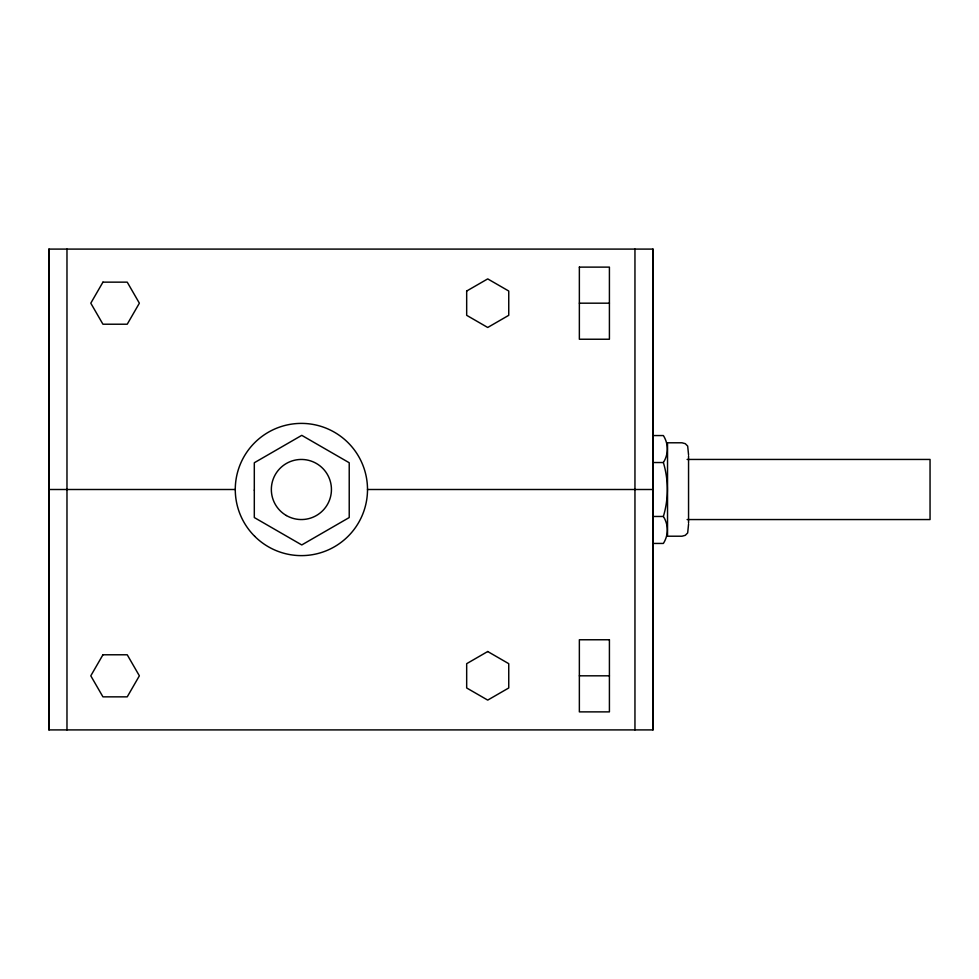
<?xml version="1.0" encoding="UTF-8"?>
<svg xmlns="http://www.w3.org/2000/svg" width="979" height="979" viewBox="0 0 979 979"><rect width="100%" height="100%" fill="white"/><g stroke="black" fill="none" stroke-linecap="round" stroke-linejoin="round"><path stroke-width="1.47" d="M48.95 729.906L48.95 249.094L652.981 249.094L652.981 729.906L48.95 729.906L48.95 249.094M66.976 729.906L66.976 249.094M634.955 249.094L634.955 729.906M652.675 543.443L663.37 543.443C668.608 535.219 668.608 524.695 663.37 516.471C668.657 498.911 668.657 480.089 663.37 462.529C668.608 454.305 668.608 443.781 663.37 435.557L652.675 435.557M579.36 303.184L609.415 303.184M687.111 459.445L930.05 459.445L930.05 519.555L687.111 519.555M652.675 462.529L663.37 462.529M48.95 489.5L235.278 489.5M367.504 489.5L652.981 489.5M652.675 516.471L663.37 516.471M579.36 675.816L609.415 675.816M688.555 454.733L687.674 446.069L685.276 443.671L681.984 442.789L667.531 442.789L667.531 536.211L681.984 536.211L685.276 535.329L687.674 532.931L688.555 524.267M688.555 455.92L688.555 523.08M652.981 249.094L652.981 729.906M254.307 490.149L254.307 517.548L301.765 544.948L349.222 517.548L349.222 462.749L301.765 435.349L254.307 462.749L254.307 490.149M466.677 291.032L466.677 315.324L487.713 327.476L508.75 315.324L508.75 291.032L487.713 278.893L466.677 291.032M579.36 267.12L579.36 339.236L609.415 339.236L609.415 267.12L579.36 267.12M102.942 282.148L90.79 303.184L102.942 324.22L127.233 324.22L139.373 303.184L127.233 282.148L102.942 282.148M102.942 654.78L90.79 675.816L102.942 696.852L127.233 696.852L139.373 675.816L127.233 654.78L102.942 654.78M487.713 651.524L466.677 663.676L466.677 687.968L487.713 700.107L508.75 687.968L508.75 663.676L487.713 651.524M609.415 639.764L579.36 639.764L579.36 711.88L609.415 711.88L609.415 639.764M254.638 536.247A66.107 66.107 0 0 0 365.253 506.608A66.107 66.107 0 0 0 284.277 425.645A66.107 66.107 0 0 0 254.638 536.247M286.37 515.529A30.055 30.055 0 0 0 331.44 489.5A30.055 30.055 0 0 0 286.37 463.471A30.055 30.055 0 0 0 286.37 515.529"/></g></svg>
